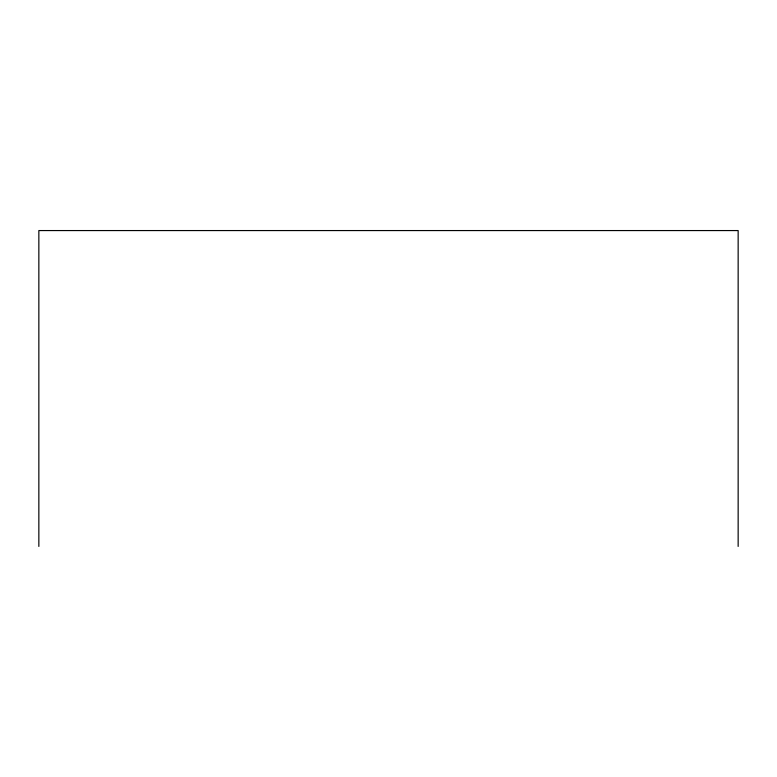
<?xml version="1.0" encoding="UTF-8"?>
<svg xmlns="http://www.w3.org/2000/svg" width="777" height="777" viewBox="0 0 777 777"><rect width="100%" height="100%" fill="white"/><g stroke="black" fill="none" stroke-linecap="round" stroke-linejoin="round"><path stroke-width="1.17" d="M738.15 546.435L738.15 230.565L38.85 230.565L38.85 546.435"/></g></svg>
